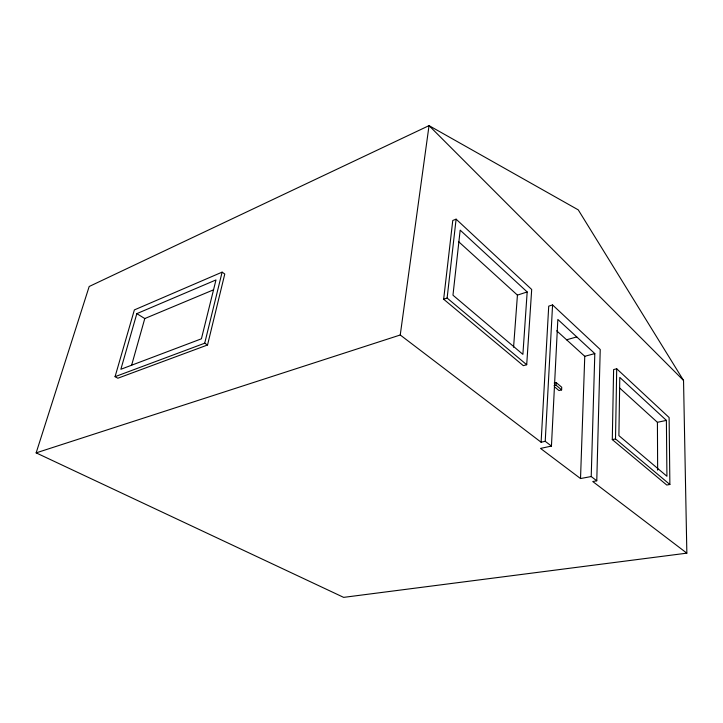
<?xml version="1.0" encoding="UTF-8"?>
<svg xmlns="http://www.w3.org/2000/svg" width="723" height="723" viewBox="0 0 723 723"><rect width="100%" height="100%" fill="white"/><g stroke="black" fill="none" stroke-linecap="round" stroke-linejoin="round"><path stroke-width="1.08" d="M669.869 484.491L615.508 438.924L616.71 368.775L613.61 369.57L612.291 439.602L666.769 485.034L669.869 484.491L669.118 417.523L616.71 368.775M596.773 480.795L600.235 349.507L552.571 304.943L548.721 306.136L541.102 442.214L545.223 441.31L551.441 446.073L557.84 319.449L594.812 353.592L591.215 476.538L596.773 480.795L592.761 481.536L686.85 553.158L683.533 380.443L578.255 209.869L429.037 125.63L89.182 286.498L36.15 452.869L343.642 597.37L686.85 553.158M591.215 476.538L580.524 478.545L584.762 356.303L556.683 330.782M554.993 387.221L558.969 390.556L561.617 389.896L561.735 387.248L556.177 382.539L554.198 383.045M561.617 389.896L556.05 385.205L556.177 382.539M545.223 441.31L552.571 304.943M526.706 364.735L531.694 289.48L456.105 219.159L452.761 220.479L443.651 299.223L523.335 365.666L526.706 364.735L447.121 298.048L456.105 219.159M527.175 291.947L522.892 354.369L452.969 295.192L460.171 230.131L527.175 291.947L517.433 295.12L458.472 241.536M513.574 347.23L517.433 295.12M541.102 442.214L400.244 334.993L429.037 125.63L683.533 380.443M207.528 344.988L224.781 274.017L222.115 272.146L134.37 309.914L115.065 376.674L117.849 378.228L207.528 344.988L204.708 343.217L115.065 376.674M204.708 343.217L222.115 272.146M131.604 365.296L144.781 318.554L213.556 289.815M136.837 313.637L120.868 369.281L201.419 338.807L215.978 279.946L136.837 313.637L144.781 318.554M443.651 299.223L447.121 298.048M36.15 452.869L400.244 334.993M566.597 339.792L576.746 336.909M584.762 356.303L594.812 353.592M554.062 385.711L556.05 385.205M619.575 387.935L657.415 422.313L666.389 420.388L666.931 476.267L618.897 435.617L619.792 377.397L666.389 420.388M551.441 446.073L540.524 448.414L580.524 478.545M612.291 439.602L615.508 438.924M657.415 422.313L657.65 470.14"/></g></svg>
